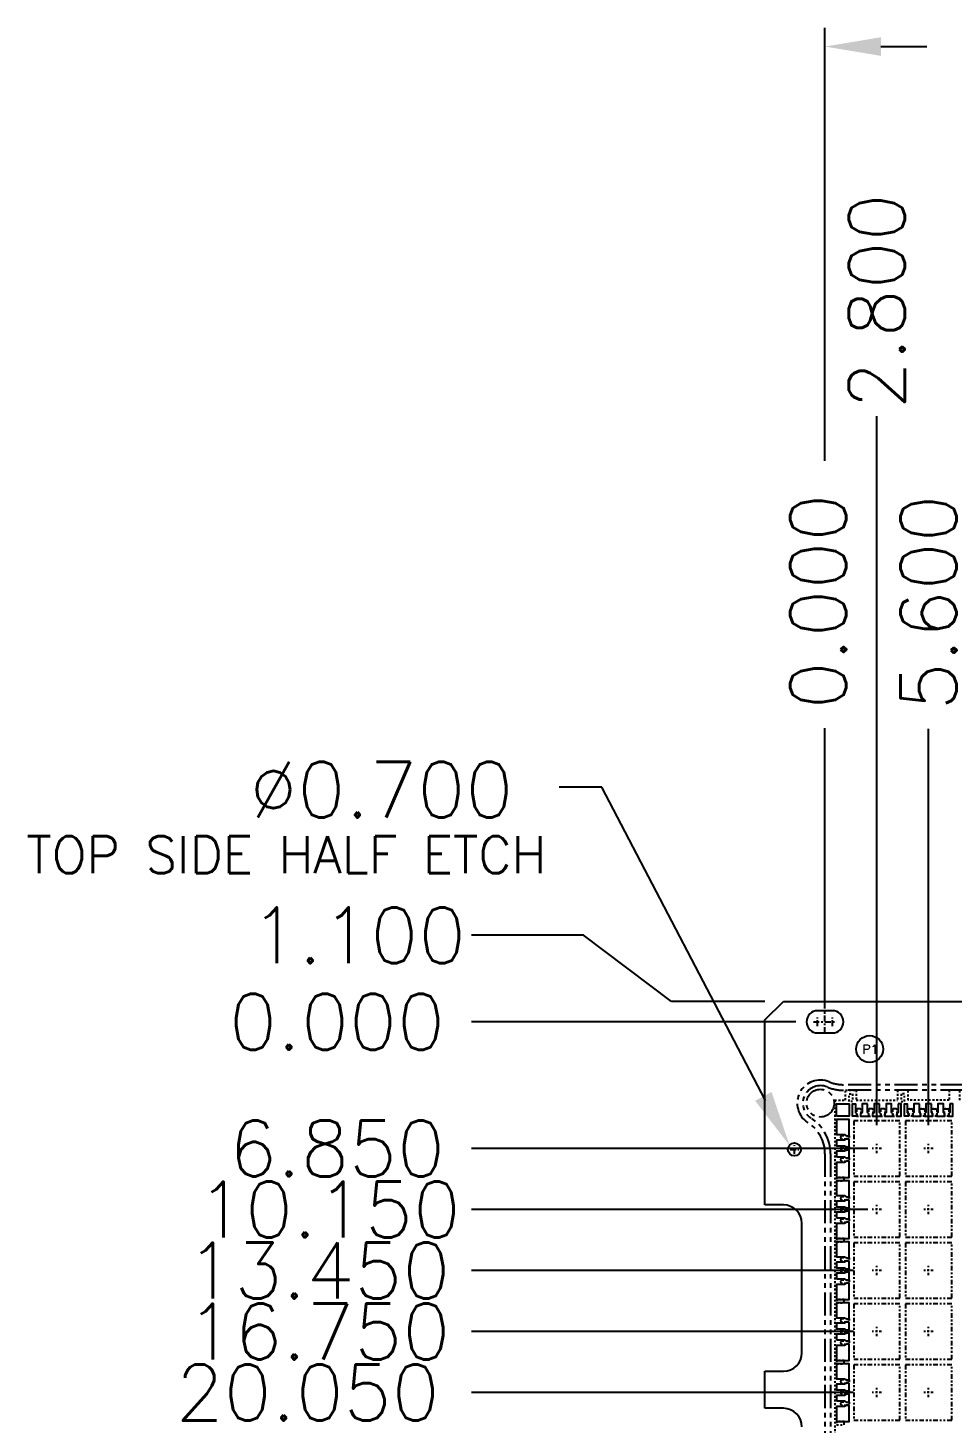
# Model space of a CAD drawing. Extents: x -335 to -11, y -372 to -1.
# Drawn here: x -334.9 to -284.9, y -287 to -211.6 of the extents above; entities that cross this region are included whole.
import ezdxf

# ---------------------------------------------------------------- set-up
doc = ezdxf.new("R2010")
doc.units = 0
doc.header["$MEASUREMENT"] = 0
for name, pattern in [('CENTER', [50.8, 31.75, -6.35, 6.35, -6.35]), ('CENTERX2', [4, 2.5, -0.5, 0.5, -0.5]), ('HIDDEN', [0.375, 0.25, -0.125]), ('PHANTOM', [2.5, 1.25, -0.25, 0.25, -0.25, 0.25, -0.25])]:
    doc.linetypes.add(name, pattern=pattern)
for name, color, linetype in [('1', 7, 'CONTINUOUS'), ('1D', 4, 'CONTINUOUS'), ('2C', 41, 'CONTINUOUS')]:
    doc.layers.add(name, color=color, linetype=linetype)
doc.styles.add('ROMANS', font='romans', dxfattribs={"width": 0.85, "height": 0.08})
doc.styles.add('simplex', font='SIMPLEX.SHX')

msp = doc.modelspace()

# ---------------------------------------------------------------- linework, layer by layer
at = {"layer": '1'}
for p, q in [((-295.036, -265.226), (-294.036, -264.226)), ((-294.036, -264.226), (-46.036, -264.226)), ((-291.386, -264.726), (-292.186, -264.726)), ((-295.036, -275.226), (-295.036, -265.226)), ((-292.186, -265.926), (-291.386, -265.926)), ((-294.036, -275.226), (-295.036, -275.226)), ((-293.036, -283.226), (-293.036, -276.226)), ((-295.036, -286.226), (-295.036, -284.226)), ((-295.036, -284.226), (-294.036, -284.226)), ((-294.036, -286.226), (-295.036, -286.226))]:
    msp.add_line(p, q, dxfattribs=at)
at = {"layer": '1', "linetype": 'ByBlock'}
msp.add_lwpolyline([(-291.156, -270.436), (-291.156, -269.756), (-290.476, -269.756), (-290.476, -270.436)], close=True, dxfattribs=at)
at = {"layer": '1'}
for points in [[(-290.061, -270.436), (-290.296, -270.436), (-290.296, -269.756), (-290.136, -269.756), (-290.136, -270.226), (-290.061, -270.301)], [(-289.486, -269.756), (-289.786, -269.756), (-289.786, -270.226), (-289.861, -270.301), (-289.861, -270.436), (-289.411, -270.436), (-289.411, -270.301), (-289.486, -270.226)], [(-288.836, -269.756), (-289.136, -269.756), (-289.136, -270.226), (-289.211, -270.301), (-289.211, -270.436), (-288.761, -270.436), (-288.761, -270.301), (-288.836, -270.226)], [(-288.561, -270.301), (-288.561, -270.436), (-288.111, -270.436), (-288.111, -270.301), (-288.186, -270.226), (-288.186, -269.756), (-288.486, -269.756), (-288.486, -270.226)], [(-287.836, -269.756), (-287.836, -270.226), (-287.911, -270.301), (-287.911, -270.436), (-287.676, -270.436), (-287.676, -269.756)], [(-287.261, -270.436), (-287.496, -270.436), (-287.496, -269.756), (-287.336, -269.756), (-287.336, -270.226), (-287.261, -270.301)], [(-286.686, -269.756), (-286.986, -269.756), (-286.986, -270.226), (-287.061, -270.301), (-287.061, -270.436), (-286.611, -270.436), (-286.611, -270.301), (-286.686, -270.226)], [(-286.036, -269.756), (-286.336, -269.756), (-286.336, -270.226), (-286.411, -270.301), (-286.411, -270.436), (-285.961, -270.436), (-285.961, -270.301), (-286.036, -270.226)], [(-285.761, -270.301), (-285.761, -270.436), (-285.311, -270.436), (-285.311, -270.301), (-285.386, -270.226), (-285.386, -269.756), (-285.686, -269.756), (-285.686, -270.226)], [(-285.036, -269.756), (-285.036, -270.226), (-285.111, -270.301), (-285.111, -270.436), (-284.876, -270.436), (-284.876, -269.756)], [(-290.728, -271.426), (-290.611, -271.496), (-290.476, -271.496), (-290.476, -270.616), (-291.156, -270.616), (-291.156, -271.426)], [(-291.156, -272.626), (-290.728, -272.626), (-290.611, -272.696), (-290.476, -272.696), (-290.476, -272.256), (-290.611, -272.256), (-290.728, -272.326), (-291.156, -272.326)], [(-291.156, -273.736), (-290.476, -273.736), (-290.476, -272.856), (-290.611, -272.856), (-290.728, -272.926), (-291.156, -272.926)], [(-290.728, -274.726), (-290.611, -274.796), (-290.476, -274.796), (-290.476, -273.916), (-291.156, -273.916), (-291.156, -274.726)], [(-291.156, -275.926), (-290.728, -275.926), (-290.611, -275.996), (-290.476, -275.996), (-290.476, -275.556), (-290.611, -275.556), (-290.728, -275.626), (-291.156, -275.626)], [(-291.156, -277.036), (-290.476, -277.036), (-290.476, -276.156), (-290.611, -276.156), (-290.728, -276.226), (-291.156, -276.226)], [(-290.728, -278.026), (-290.611, -278.096), (-290.476, -278.096), (-290.476, -277.216), (-291.156, -277.216), (-291.156, -278.026)], [(-291.156, -279.226), (-290.728, -279.226), (-290.611, -279.296), (-290.476, -279.296), (-290.476, -278.856), (-290.611, -278.856), (-290.728, -278.926), (-291.156, -278.926)], [(-291.156, -280.336), (-290.476, -280.336), (-290.476, -279.456), (-290.611, -279.456), (-290.728, -279.526), (-291.156, -279.526)], [(-290.728, -281.326), (-290.611, -281.396), (-290.476, -281.396), (-290.476, -280.516), (-291.156, -280.516), (-291.156, -281.326)], [(-291.156, -282.526), (-290.728, -282.526), (-290.611, -282.596), (-290.476, -282.596), (-290.476, -282.156), (-290.611, -282.156), (-290.728, -282.226), (-291.156, -282.226)], [(-291.156, -283.636), (-290.476, -283.636), (-290.476, -282.756), (-290.611, -282.756), (-290.728, -282.826), (-291.156, -282.826)], [(-290.728, -284.626), (-290.611, -284.696), (-290.476, -284.696), (-290.476, -283.816), (-291.156, -283.816), (-291.156, -284.626)], [(-291.156, -285.826), (-290.728, -285.826), (-290.611, -285.896), (-290.476, -285.896), (-290.476, -285.456), (-290.611, -285.456), (-290.728, -285.526), (-291.156, -285.526)], [(-291.156, -286.936), (-290.476, -286.936), (-290.476, -286.056), (-290.611, -286.056), (-290.728, -286.126), (-291.156, -286.126)]]:
    msp.add_lwpolyline(points, close=True, dxfattribs=at)
for points in [[(-290.476, -271.656), (-290.611, -271.656), (-290.728, -271.726), (-291.156, -271.726), (-291.156, -272.026), (-290.728, -272.026), (-290.611, -272.096), (-290.476, -272.096), (-290.476, -271.66)], [(-290.476, -274.956), (-290.611, -274.956), (-290.728, -275.026), (-291.156, -275.026), (-291.156, -275.326), (-290.728, -275.326), (-290.611, -275.396), (-290.476, -275.396), (-290.476, -274.96)], [(-290.476, -278.256), (-290.611, -278.256), (-290.728, -278.326), (-291.156, -278.326), (-291.156, -278.626), (-290.728, -278.626), (-290.611, -278.696), (-290.476, -278.696), (-290.476, -278.26)], [(-290.476, -281.556), (-290.611, -281.556), (-290.728, -281.626), (-291.156, -281.626), (-291.156, -281.926), (-290.728, -281.926), (-290.611, -281.996), (-290.476, -281.996), (-290.476, -281.56)], [(-290.476, -284.856), (-290.611, -284.856), (-290.728, -284.926), (-291.156, -284.926), (-291.156, -285.226), (-290.728, -285.226), (-290.611, -285.296), (-290.476, -285.296), (-290.476, -284.86)]]:
    msp.add_lwpolyline(points, dxfattribs=at)
for centre, radius, start, end in [((-292.186, -265.326), 0.6, 90, 270), ((-291.386, -265.326), 0.6, 270, 90), ((-294.036, -276.226), 1, 0, 90), ((-294.036, -283.226), 1, 270, 0), ((-294.036, -287.226), 1, 0, 90)]:
    msp.add_arc(centre, radius, start, end, dxfattribs=at)
at = {"layer": '1D'}
for p, q in [((-291.786, -234.983), (-291.786, -211.576)), ((-288.761, -212.584), (-286.285, -212.584)), ((-291.786, -264.6), (-291.786, -249.437)), ((-303.845, -252.633), (-306.158, -252.633)), ((-294.997, -269.574), (-303.845, -252.633)), ((-304.841, -260.647), (-310.891, -260.647)), ((-300.086, -264.226), (-304.841, -260.647)), ((-295.044, -264.226), (-300.086, -264.226)), ((-293.357, -265.326), (-310.891, -265.326))]:
    msp.add_line(p, q, dxfattribs=at)
at = {"layer": '1D', "linetype": 'ByBlock'}
for p, q in [((-288.986, -270.918), (-288.986, -232.565)), ((-286.186, -270.918), (-286.186, -249.485)), ((-289.47, -272.176), (-310.891, -272.176)), ((-289.47, -275.476), (-310.891, -275.476)), ((-290.244, -278.776), (-310.891, -278.776)), ((-290.244, -282.076), (-310.891, -282.076)), ((-290.244, -285.376), (-310.891, -285.376))]:
    msp.add_line(p, q, dxfattribs=at)
at = {"layer": '1D', "linetype": 'CENTER', "ltscale": 0.01}
for p, q in [((-291.786, -265.926), (-291.786, -264.726)), ((-292.416, -265.326), (-291.786, -265.326)), ((-292.186, -265.556), (-292.186, -265.097)), ((-291.786, -265.326), (-291.157, -265.326)), ((-291.386, -265.556), (-291.386, -265.097)), ((-293.666, -272.226), (-293.207, -272.226)), ((-293.436, -272.456), (-293.436, -271.997))]:
    msp.add_line(p, q, dxfattribs=at)
at = {"layer": '1D', "linetype": 'HIDDEN', "ltscale": 0.2}
for p, q in [((-291.256, -269.556), (-291.256, -330.896)), ((-291.256, -269.556), (-290.676, -269.556)), ((-290.096, -269.556), (-287.876, -269.556)), ((-285.076, -269.556), (-287.296, -269.556))]:
    msp.add_line(p, q, dxfattribs=at)
at = {"layer": '1D', "color": 2, "linetype": 'PHANTOM'}
for points in [[(-236.786, -268.726), (-290.786, -268.726, -0.09902), (-291.555, -268.572, 0.916659), (-292.709, -270.78, -0.255924), (-291.786, -272.465), (-291.786, -297.488, -0.255924), (-292.709, -299.173, 0.547723), (-292.709, -301.28, -0.255924), (-291.786, -302.965), (-291.786, -327.988, -0.255924), (-292.709, -329.673, 0.916659), (-291.555, -331.88, -0.09902), (-290.786, -331.726), (-236.786, -331.726, -0.09902), (-236.017, -331.88, 0.916659), (-234.863, -329.673, -0.255924), (-235.786, -327.988), (-235.786, -302.965, -0.255924), (-234.863, -301.28, 0.547723), (-234.863, -299.173, -0.255924), (-235.786, -297.488), (-235.786, -272.465, -0.255924), (-234.863, -270.78, 0.916659), (-236.017, -268.572, -0.09902)], [(-236.786, -269.026), (-290.786, -269.026, -0.09902), (-291.671, -268.849, 0.916659), (-292.548, -270.527, -0.255924), (-291.486, -272.465), (-291.486, -297.488, -0.255924), (-292.548, -299.426, 0.547723), (-292.548, -301.027, -0.255924), (-291.486, -302.965), (-291.486, -327.988, -0.255924), (-292.548, -329.926, 0.916659), (-291.671, -331.603, -0.09902), (-290.786, -331.426), (-236.786, -331.426, -0.09902), (-235.902, -331.603, 0.916659), (-235.025, -329.926, -0.255924), (-236.086, -327.988), (-236.086, -302.965, -0.255924), (-235.025, -301.027, 0.547723), (-235.025, -299.426, -0.255924), (-236.086, -297.488), (-236.086, -272.465, -0.255924), (-235.025, -270.527, 0.916659), (-235.902, -268.849, -0.09902)]]:
    msp.add_lwpolyline(points, format="xyb", close=True, dxfattribs=at)
at = {"layer": '1D', "linetype": 'HIDDEN', "ltscale": 0.2}
for points in [[(-290.676, -269.556), (-290.676, -269.026), (-290.096, -269.026), (-290.096, -269.556)], [(-287.296, -269.556), (-287.296, -269.026), (-287.876, -269.026), (-287.876, -269.556)], [(-284.496, -269.556), (-284.496, -269.026), (-285.076, -269.026), (-285.076, -269.556)]]:
    msp.add_lwpolyline(points, dxfattribs=at)
for points in [[(-290.296, -269.626), (-290.476, -269.626), (-290.476, -269.226), (-290.296, -269.226)], [(-287.676, -269.626), (-287.496, -269.626), (-287.496, -269.226), (-287.676, -269.226)], [(-290.756, -273.916), (-290.756, -273.736), (-291.156, -273.736), (-291.156, -273.916)], [(-290.756, -277.216), (-290.756, -277.036), (-291.156, -277.036), (-291.156, -277.216)], [(-290.756, -280.516), (-290.756, -280.336), (-291.156, -280.336), (-291.156, -280.516)], [(-290.756, -283.816), (-290.756, -283.636), (-291.156, -283.636), (-291.156, -283.816)], [(-290.756, -287.116), (-290.756, -286.936), (-291.156, -286.936), (-291.156, -287.116)]]:
    msp.add_lwpolyline(points, close=True, dxfattribs=at)
for points in [[(-290.086, -270.101), (-290.086, -270.276), (-290.076, -270.301), (-290.076, -270.301), (-290.076, -270.426), (-289.846, -270.426), (-289.846, -270.301), (-289.846, -270.301), (-289.836, -270.276), (-289.836, -270.101, 0.414214), (-289.911, -270.026), (-290.011, -270.026, 0.414214)], [(-289.436, -270.101), (-289.436, -270.276), (-289.426, -270.301), (-289.426, -270.301), (-289.426, -270.426), (-289.196, -270.426), (-289.196, -270.301), (-289.196, -270.301), (-289.186, -270.276), (-289.186, -270.101, 0.414214), (-289.261, -270.026), (-289.361, -270.026, 0.414214)], [(-288.786, -270.101), (-288.786, -270.276), (-288.776, -270.301), (-288.776, -270.301), (-288.776, -270.426), (-288.546, -270.426), (-288.546, -270.301), (-288.546, -270.301), (-288.536, -270.276), (-288.536, -270.101, 0.414214), (-288.611, -270.026), (-288.711, -270.026, 0.414214)], [(-288.136, -270.101), (-288.136, -270.276), (-288.126, -270.301), (-288.126, -270.301), (-288.126, -270.426), (-287.896, -270.426), (-287.896, -270.301), (-287.896, -270.301), (-287.886, -270.276), (-287.886, -270.101, 0.414214), (-287.961, -270.026), (-288.061, -270.026, 0.414214)], [(-287.036, -270.101), (-287.036, -270.276), (-287.046, -270.301), (-287.046, -270.301), (-287.046, -270.426), (-287.276, -270.426), (-287.276, -270.301), (-287.276, -270.301), (-287.286, -270.276), (-287.286, -270.101, -0.414214), (-287.211, -270.026), (-287.111, -270.026, -0.414214)], [(-286.386, -270.101), (-286.386, -270.276), (-286.396, -270.301), (-286.396, -270.301), (-286.396, -270.426), (-286.626, -270.426), (-286.626, -270.301), (-286.626, -270.301), (-286.636, -270.276), (-286.636, -270.101, -0.414214), (-286.561, -270.026), (-286.461, -270.026, -0.414214)], [(-285.736, -270.101), (-285.736, -270.276), (-285.746, -270.301), (-285.746, -270.301), (-285.746, -270.426), (-285.976, -270.426), (-285.976, -270.301), (-285.976, -270.301), (-285.986, -270.276), (-285.986, -270.101, -0.414214), (-285.911, -270.026), (-285.811, -270.026, -0.414214)], [(-285.086, -270.101), (-285.086, -270.276), (-285.096, -270.301), (-285.096, -270.301), (-285.096, -270.426), (-285.326, -270.426), (-285.326, -270.301), (-285.326, -270.301), (-285.336, -270.276), (-285.336, -270.101, -0.414214), (-285.261, -270.026), (-285.161, -270.026, -0.414214)], [(-290.936, -271.551, -0.414214), (-290.861, -271.476), (-290.644, -271.476), (-290.611, -271.486), (-290.486, -271.486), (-290.486, -271.666), (-290.611, -271.666), (-290.644, -271.676), (-290.861, -271.676, -0.414214), (-290.936, -271.601)], [(-290.936, -272.151, -0.414214), (-290.861, -272.076), (-290.644, -272.076), (-290.611, -272.086), (-290.486, -272.086), (-290.486, -272.266), (-290.611, -272.266), (-290.644, -272.276), (-290.861, -272.276, -0.414214), (-290.936, -272.201)], [(-290.936, -272.751, -0.414214), (-290.861, -272.676), (-290.644, -272.676), (-290.611, -272.686), (-290.486, -272.686), (-290.486, -272.866), (-290.611, -272.866), (-290.644, -272.876), (-290.861, -272.876, -0.414214), (-290.936, -272.801)], [(-290.936, -274.851, -0.414214), (-290.861, -274.776), (-290.644, -274.776), (-290.611, -274.786), (-290.486, -274.786), (-290.486, -274.966), (-290.611, -274.966), (-290.644, -274.976), (-290.861, -274.976, -0.414214), (-290.936, -274.901)], [(-290.936, -275.451, -0.414214), (-290.861, -275.376), (-290.644, -275.376), (-290.611, -275.386), (-290.486, -275.386), (-290.486, -275.566), (-290.611, -275.566), (-290.644, -275.576), (-290.861, -275.576, -0.414214), (-290.936, -275.501)], [(-290.936, -276.051, -0.414214), (-290.861, -275.976), (-290.644, -275.976), (-290.611, -275.986), (-290.486, -275.986), (-290.486, -276.166), (-290.611, -276.166), (-290.644, -276.176), (-290.861, -276.176, -0.414214), (-290.936, -276.101)], [(-290.936, -278.151, -0.414214), (-290.861, -278.076), (-290.644, -278.076), (-290.611, -278.086), (-290.486, -278.086), (-290.486, -278.266), (-290.611, -278.266), (-290.644, -278.276), (-290.861, -278.276, -0.414214), (-290.936, -278.201)], [(-290.936, -278.751, -0.414214), (-290.861, -278.676), (-290.644, -278.676), (-290.611, -278.686), (-290.486, -278.686), (-290.486, -278.866), (-290.611, -278.866), (-290.644, -278.876), (-290.861, -278.876, -0.414214), (-290.936, -278.801)], [(-290.936, -279.351, -0.414214), (-290.861, -279.276), (-290.644, -279.276), (-290.611, -279.286), (-290.486, -279.286), (-290.486, -279.466), (-290.611, -279.466), (-290.644, -279.476), (-290.861, -279.476, -0.414214), (-290.936, -279.401)], [(-290.936, -281.451, -0.414214), (-290.861, -281.376), (-290.644, -281.376), (-290.611, -281.386), (-290.486, -281.386), (-290.486, -281.566), (-290.611, -281.566), (-290.644, -281.576), (-290.861, -281.576, -0.414214), (-290.936, -281.501)], [(-290.936, -282.051, -0.414214), (-290.861, -281.976), (-290.644, -281.976), (-290.611, -281.986), (-290.486, -281.986), (-290.486, -282.166), (-290.611, -282.166), (-290.644, -282.176), (-290.861, -282.176, -0.414214), (-290.936, -282.101)], [(-290.936, -282.651, -0.414214), (-290.861, -282.576), (-290.644, -282.576), (-290.611, -282.586), (-290.486, -282.586), (-290.486, -282.766), (-290.611, -282.766), (-290.644, -282.776), (-290.861, -282.776, -0.414214), (-290.936, -282.701)], [(-290.936, -284.751, -0.414214), (-290.861, -284.676), (-290.644, -284.676), (-290.611, -284.686), (-290.486, -284.686), (-290.486, -284.866), (-290.611, -284.866), (-290.644, -284.876), (-290.861, -284.876, -0.414214), (-290.936, -284.801)], [(-290.936, -285.351, -0.414214), (-290.861, -285.276), (-290.644, -285.276), (-290.611, -285.286), (-290.486, -285.286), (-290.486, -285.466), (-290.611, -285.466), (-290.644, -285.476), (-290.861, -285.476, -0.414214), (-290.936, -285.401)], [(-290.936, -285.951, -0.414214), (-290.861, -285.876), (-290.644, -285.876), (-290.611, -285.886), (-290.486, -285.886), (-290.486, -286.066), (-290.611, -286.066), (-290.644, -286.076), (-290.861, -286.076, -0.414214), (-290.936, -286.001)]]:
    msp.add_lwpolyline(points, format="xyb", close=True, dxfattribs=at)
at = {"layer": '1D', "color": 2, "linetype": 'PHANTOM', "ltscale": 0.2}
for points in [[(-287.736, -270.676), (-290.236, -270.676), (-290.236, -273.676), (-287.736, -273.676)], [(-284.936, -270.676), (-287.436, -270.676), (-287.436, -273.676), (-284.936, -273.676)], [(-287.736, -273.976), (-290.236, -273.976), (-290.236, -276.976), (-287.736, -276.976)], [(-284.936, -273.976), (-287.436, -273.976), (-287.436, -276.976), (-284.936, -276.976)], [(-287.736, -277.276), (-290.236, -277.276), (-290.236, -280.276), (-287.736, -280.276)], [(-284.936, -277.276), (-287.436, -277.276), (-287.436, -280.276), (-284.936, -280.276)], [(-287.736, -280.576), (-290.236, -280.576), (-290.236, -283.576), (-287.736, -283.576)], [(-284.936, -280.576), (-287.436, -280.576), (-287.436, -283.576), (-284.936, -283.576)], [(-287.736, -283.876), (-290.236, -283.876), (-290.236, -286.876), (-287.736, -286.876)], [(-284.936, -283.876), (-287.436, -283.876), (-287.436, -286.876), (-284.936, -286.876)]]:
    msp.add_lwpolyline(points, close=True, dxfattribs=at)
at = {"layer": '1D', "linetype": 'CENTERX2', "ltscale": 0.05}
for points in [[(-288.736, -272.176), (-289.236, -272.176)], [(-288.986, -272.426), (-288.986, -271.926)], [(-285.936, -272.176), (-286.436, -272.176)], [(-286.186, -272.426), (-286.186, -271.926)], [(-288.986, -275.726), (-288.986, -275.226)], [(-286.186, -275.726), (-286.186, -275.226)], [(-288.736, -275.476), (-289.236, -275.476)], [(-285.936, -275.476), (-286.436, -275.476)], [(-288.736, -278.776), (-289.236, -278.776)], [(-288.986, -279.026), (-288.986, -278.526)], [(-285.936, -278.776), (-286.436, -278.776)], [(-286.186, -279.026), (-286.186, -278.526)], [(-288.736, -282.076), (-289.236, -282.076)], [(-288.986, -282.326), (-288.986, -281.826)], [(-285.936, -282.076), (-286.436, -282.076)], [(-286.186, -282.326), (-286.186, -281.826)], [(-288.986, -285.626), (-288.986, -285.126)], [(-286.186, -285.626), (-286.186, -285.126)], [(-288.736, -285.376), (-289.236, -285.376)], [(-285.936, -285.376), (-286.436, -285.376)]]:
    msp.add_lwpolyline(points, dxfattribs=at)
at = {"layer": '1D'}
msp.add_circle((-289.373, -266.798), 0.725, dxfattribs=at)
at = {"layer": '1D', "color": 2, "linetype": 'PHANTOM'}
msp.add_circle((-292.036, -269.726), 0.75, dxfattribs=at)
at = {"layer": '1D'}
for points in [[(-288.761, -212.079), (-288.761, -213.088), (-291.786, -212.584)], [(-294.675, -269.119), (-293.692, -272.024), (-295.564, -269.595)]]:
    msp.add_solid(points, dxfattribs=at)
at = {"layer": '2C'}
msp.add_circle((-293.436, -272.226), 0.35, dxfattribs=at)

# ---------------------------------------------------------------- texts
at = {"layer": '1D', "color": 4, "linetype": 'ByBlock', "style": 'simplex'}
for s, p in [('2.800', (-287.474, -232.197)), ('5.600', (-284.674, -248.477))]:
    msp.add_text(s, height=3.025, rotation=90, dxfattribs=at).set_placement(p)
at = {"layer": '1D', "style": 'simplex'}
msp.add_text('0.000', height=3.025, rotation=90, dxfattribs=at).set_placement((-290.636, -248.429))
at = {"layer": '1D'}
for s, height, style, p in [('%%C0.700', 3.025, 'simplex', (-322.892, -254.282)), ('TOP SIDE HALF ETCH', 2, 'simplex', (-334.953, -257.293)), ('1.100', 3.025, 'simplex', (-322.847, -262.16)), ('0.000', 3.025, 'simplex', (-323.999, -266.839)), ('P1', 0.5, 'ROMANS', (-289.774, -267.062))]:
    msp.add_text(s, height=height, dxfattribs=dict(at, style=style)).set_placement(p)
at = {"layer": '1D', "color": 4, "linetype": 'ByBlock', "style": 'simplex'}
for s, p in [('6.850', (-323.999, -273.689)), ('10.150', (-325.728, -276.989)), ('13.450', (-326.304, -280.289)), ('16.750', (-326.304, -283.589)), ('20.050', (-326.88, -286.889))]:
    msp.add_text(s, height=3.025, dxfattribs=at).set_placement(p)

doc.saveas('drawing.dxf')
